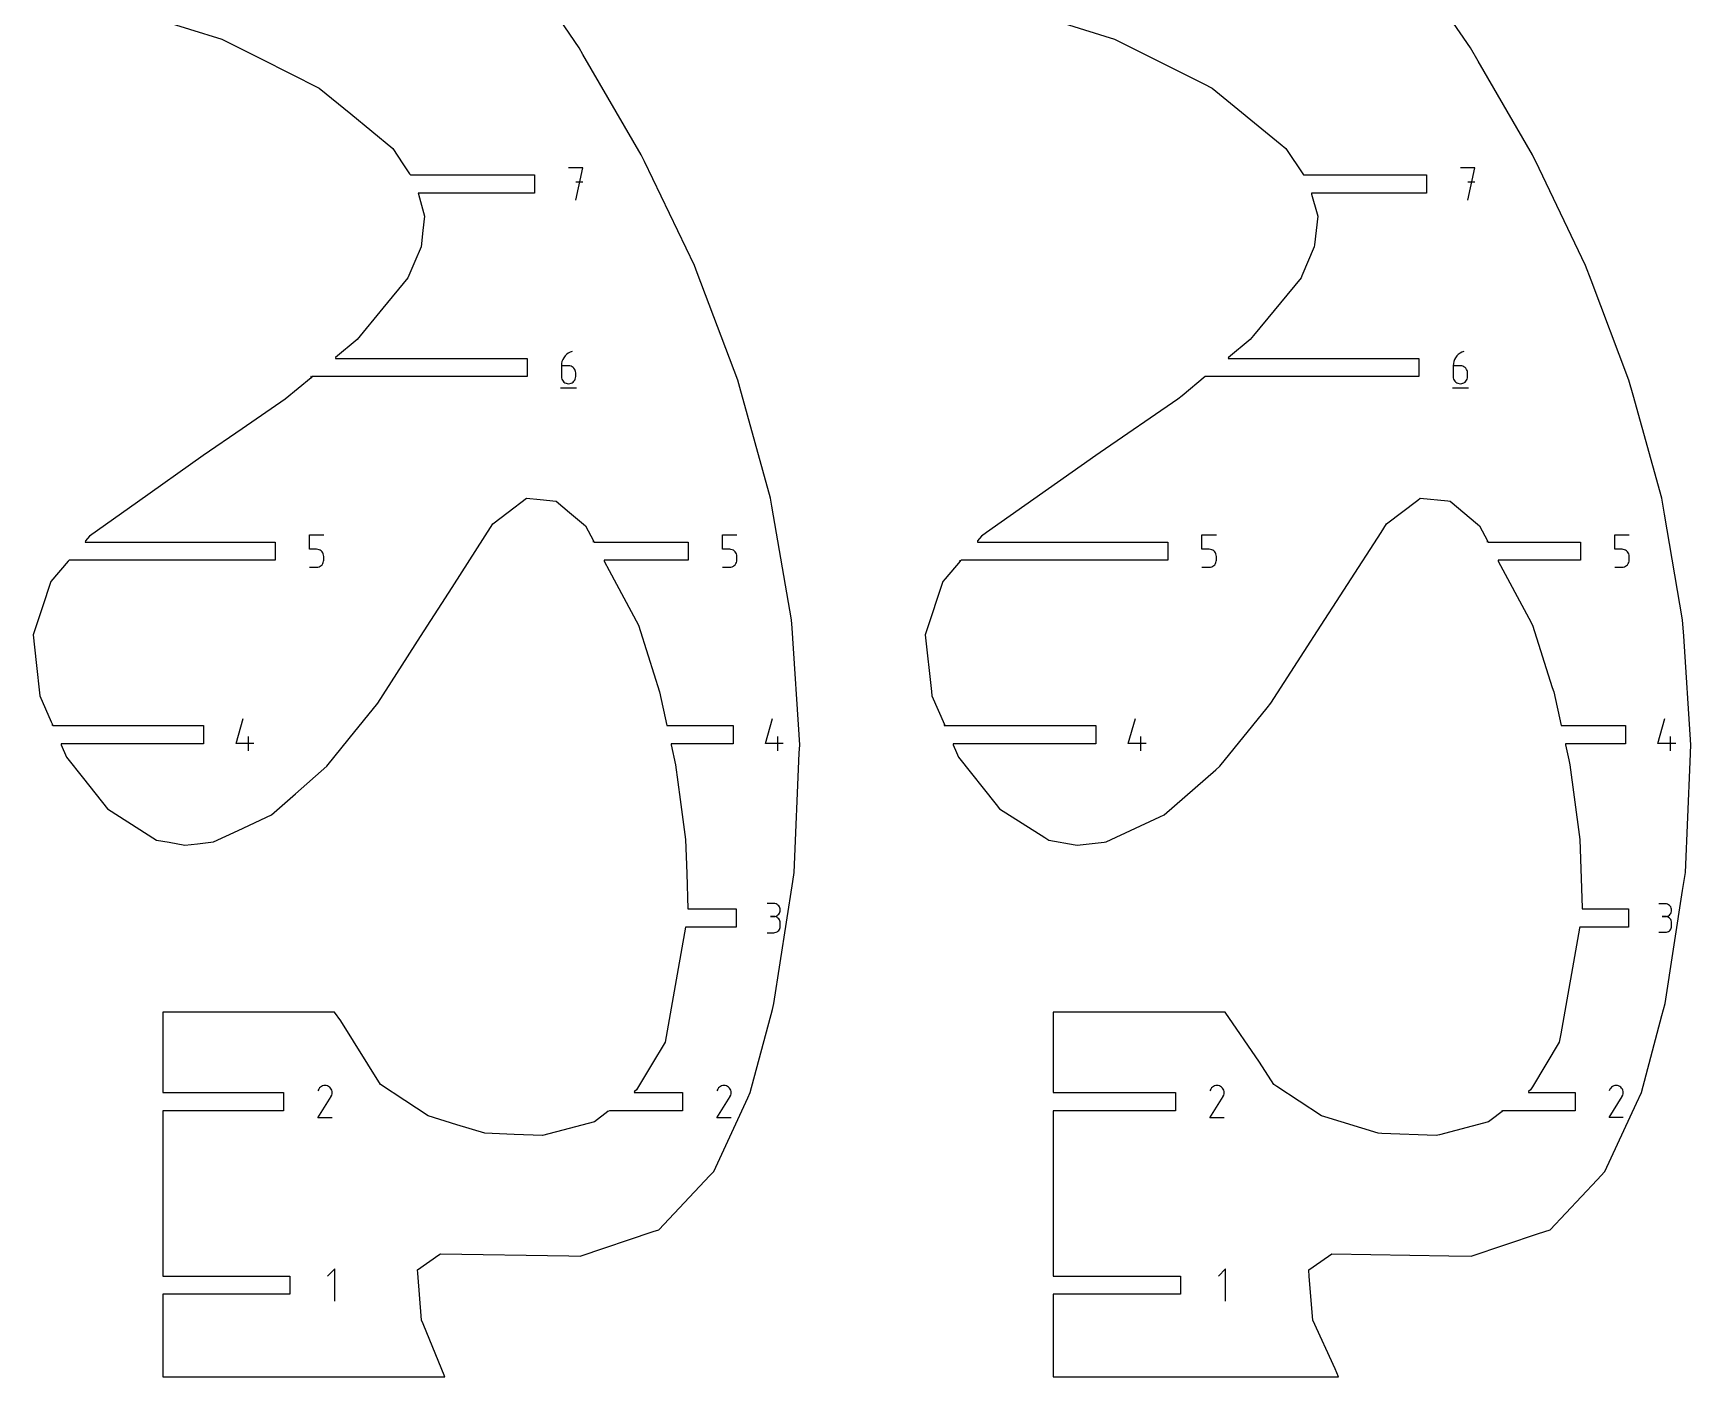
# Model space of a CAD drawing. Extents: x 0 to 800, y 0 to 1200.
# Drawn here: x 190.7 to 395.9, y 456.9 to 623.4 of the extents above; entities that cross this region are included whole.
import ezdxf

# ---------------------------------------------------------------- set-up
doc = ezdxf.new("R2010")
doc.units = 0
doc.header["$MEASUREMENT"] = 0
doc.layers.add('annotation', color=7, linetype='Continuous')
doc.layers.add('boundary', color=7, linetype='Continuous')

msp = doc.modelspace()

# ---------------------------------------------------------------- linework, layer by layer
at = {"layer": 'annotation', "color": 1}
for p, q in [((258.74, 606.66), (256.96, 606.66)), ((257.85, 602.66), (258.74, 606.66)), ((369.19, 606.66), (367.41, 606.66)), ((368.3, 602.66), (369.19, 606.66)), ((258.74, 604.88), (257.85, 604.88)), ((369.19, 604.88), (368.3, 604.88)), ((256.36, 583.16), (256.24, 582.93)), ((256.52, 583.37), (256.36, 583.16)), ((256.7, 583.55), (256.52, 583.37)), ((256.91, 583.71), (256.7, 583.55)), ((257.15, 583.84), (256.91, 583.71)), ((257.4, 583.93), (257.15, 583.84)), ((257.4, 583.93), (257.4, 583.93)), ((366.79, 583.16), (366.67, 582.93)), ((366.95, 583.37), (366.79, 583.16)), ((367.13, 583.55), (366.95, 583.37)), ((367.34, 583.71), (367.13, 583.55)), ((367.58, 583.84), (367.34, 583.71)), ((367.83, 583.93), (367.58, 583.84)), ((367.83, 583.93), (367.83, 583.93)), ((256.09, 582.42), (256.07, 582.15)), ((256.07, 582.15), (256.07, 580.82)), ((256.96, 582.15), (256.07, 582.15)), ((256.14, 582.68), (256.09, 582.42)), ((256.24, 582.93), (256.14, 582.68)), ((257.11, 582.14), (256.96, 582.15)), ((257.27, 582.1), (257.11, 582.14)), ((257.4, 582.03), (257.27, 582.1)), ((257.53, 581.94), (257.4, 582.03)), ((257.63, 581.84), (257.53, 581.94)), ((257.72, 581.71), (257.63, 581.84)), ((257.79, 581.58), (257.72, 581.71)), ((257.83, 581.43), (257.79, 581.58)), ((257.84, 581.27), (257.83, 581.43)), ((257.84, 580.82), (257.84, 581.27)), ((257.84, 581.27), (257.84, 581.27)), ((366.52, 582.42), (366.5, 582.15)), ((366.5, 582.15), (366.5, 580.82)), ((367.39, 582.15), (366.5, 582.15)), ((366.57, 582.68), (366.52, 582.42)), ((366.67, 582.93), (366.57, 582.68)), ((367.55, 582.14), (367.39, 582.15)), ((367.7, 582.1), (367.55, 582.14)), ((367.83, 582.03), (367.7, 582.1)), ((367.96, 581.94), (367.83, 582.03)), ((368.07, 581.84), (367.96, 581.94)), ((368.15, 581.71), (368.07, 581.84)), ((368.22, 581.58), (368.15, 581.71)), ((368.26, 581.43), (368.22, 581.58)), ((368.27, 581.27), (368.26, 581.43)), ((368.27, 580.82), (368.27, 581.27)), ((368.27, 581.27), (368.27, 581.27)), ((255.96, 579.43), (257.96, 579.43)), ((256.07, 580.82), (256.07, 580.82)), ((256.07, 580.82), (256.08, 580.66)), ((256.08, 580.66), (256.12, 580.51)), ((256.12, 580.51), (256.19, 580.38)), ((256.19, 580.38), (256.28, 580.25)), ((256.28, 580.25), (256.38, 580.14)), ((256.38, 580.14), (256.51, 580.06)), ((256.51, 580.06), (256.65, 579.99)), ((256.65, 579.99), (256.8, 579.95)), ((256.8, 579.95), (256.96, 579.93)), ((256.96, 579.93), (257.11, 579.95)), ((256.96, 579.93), (256.96, 579.93)), ((257.11, 579.95), (257.27, 579.99)), ((257.27, 579.99), (257.4, 580.06)), ((257.4, 580.06), (257.53, 580.14)), ((257.53, 580.14), (257.63, 580.25)), ((257.63, 580.25), (257.72, 580.38)), ((257.72, 580.38), (257.79, 580.51)), ((257.79, 580.51), (257.83, 580.66)), ((257.83, 580.66), (257.84, 580.82)), ((366.39, 579.43), (368.39, 579.43)), ((366.5, 580.82), (366.5, 580.82)), ((366.5, 580.82), (366.51, 580.66)), ((366.51, 580.66), (366.55, 580.51)), ((366.55, 580.51), (366.62, 580.38)), ((366.62, 580.38), (366.71, 580.25)), ((366.71, 580.25), (366.81, 580.14)), ((366.81, 580.14), (366.94, 580.06)), ((366.94, 580.06), (367.08, 579.99)), ((367.08, 579.99), (367.23, 579.95)), ((367.23, 579.95), (367.39, 579.93)), ((367.39, 579.93), (367.55, 579.95)), ((367.39, 579.93), (367.39, 579.93)), ((367.55, 579.95), (367.7, 579.99)), ((367.7, 579.99), (367.83, 580.06)), ((367.83, 580.06), (367.96, 580.14)), ((367.96, 580.14), (368.07, 580.25)), ((368.07, 580.25), (368.15, 580.38)), ((368.15, 580.38), (368.22, 580.51)), ((368.22, 580.51), (368.26, 580.66)), ((368.26, 580.66), (368.27, 580.82)), ((224.86, 559.43), (224.86, 561.21)), ((224.86, 561.21), (226.64, 561.21)), ((276.02, 559.43), (276.02, 561.21)), ((276.02, 561.21), (277.8, 561.21)), ((335.39, 559.43), (335.39, 561.21)), ((335.39, 561.21), (337.17, 561.21)), ((386.51, 559.43), (386.51, 561.21)), ((386.51, 561.21), (388.29, 561.21)), ((225.75, 559.43), (224.86, 559.43)), ((225.91, 559.41), (225.75, 559.43)), ((226.06, 559.37), (225.91, 559.41)), ((226.2, 559.31), (226.06, 559.37)), ((226.32, 559.22), (226.2, 559.31)), ((226.43, 559.11), (226.32, 559.22)), ((226.51, 558.99), (226.43, 559.11)), ((226.58, 558.85), (226.51, 558.99)), ((226.62, 558.7), (226.58, 558.85)), ((226.64, 558.54), (226.62, 558.7)), ((226.64, 558.1), (226.64, 558.54)), ((226.64, 558.54), (226.64, 558.54)), ((276.91, 559.43), (276.02, 559.43)), ((277.07, 559.41), (276.91, 559.43)), ((277.22, 559.37), (277.07, 559.41)), ((277.36, 559.31), (277.22, 559.37)), ((277.48, 559.22), (277.36, 559.31)), ((277.59, 559.11), (277.48, 559.22)), ((277.67, 558.99), (277.59, 559.11)), ((277.74, 558.85), (277.67, 558.99)), ((277.78, 558.7), (277.74, 558.85)), ((277.8, 558.54), (277.78, 558.7)), ((277.8, 558.1), (277.8, 558.54)), ((277.8, 558.54), (277.8, 558.54)), ((336.28, 559.43), (335.39, 559.43)), ((336.44, 559.41), (336.28, 559.43)), ((336.59, 559.37), (336.44, 559.41)), ((336.73, 559.31), (336.59, 559.37)), ((336.85, 559.22), (336.73, 559.31)), ((336.96, 559.11), (336.85, 559.22)), ((337.05, 558.99), (336.96, 559.11)), ((337.11, 558.85), (337.05, 558.99)), ((337.15, 558.7), (337.11, 558.85)), ((337.17, 558.54), (337.15, 558.7)), ((337.17, 558.1), (337.17, 558.54)), ((337.17, 558.54), (337.17, 558.54)), ((387.4, 559.43), (386.51, 559.43)), ((387.56, 559.41), (387.4, 559.43)), ((387.71, 559.37), (387.56, 559.41)), ((387.85, 559.31), (387.71, 559.37)), ((387.97, 559.22), (387.85, 559.31)), ((388.08, 559.11), (387.97, 559.22)), ((388.16, 558.99), (388.08, 559.11)), ((388.23, 558.85), (388.16, 558.99)), ((388.27, 558.7), (388.23, 558.85)), ((388.29, 558.54), (388.27, 558.7)), ((388.29, 558.1), (388.29, 558.54)), ((388.29, 558.54), (388.29, 558.54)), ((224.86, 557.21), (225.75, 557.21)), ((225.75, 557.21), (225.91, 557.22)), ((225.75, 557.21), (225.75, 557.21)), ((225.91, 557.22), (226.06, 557.26)), ((226.06, 557.26), (226.2, 557.33)), ((226.2, 557.33), (226.32, 557.42)), ((226.32, 557.42), (226.43, 557.52)), ((226.43, 557.52), (226.51, 557.65)), ((226.51, 557.65), (226.58, 557.79)), ((226.58, 557.79), (226.62, 557.94)), ((226.62, 557.94), (226.64, 558.1)), ((276.02, 557.21), (276.91, 557.21)), ((276.91, 557.21), (277.07, 557.22)), ((276.91, 557.21), (276.91, 557.21)), ((277.07, 557.22), (277.22, 557.26)), ((277.22, 557.26), (277.36, 557.33)), ((277.36, 557.33), (277.48, 557.42)), ((277.48, 557.42), (277.59, 557.52)), ((277.59, 557.52), (277.67, 557.65)), ((277.67, 557.65), (277.74, 557.79)), ((277.74, 557.79), (277.78, 557.94)), ((277.78, 557.94), (277.8, 558.1)), ((335.39, 557.21), (336.28, 557.21)), ((336.28, 557.21), (336.44, 557.22)), ((336.28, 557.21), (336.28, 557.21)), ((336.44, 557.22), (336.59, 557.26)), ((336.59, 557.26), (336.73, 557.33)), ((336.73, 557.33), (336.85, 557.42)), ((336.85, 557.42), (336.96, 557.52)), ((336.96, 557.52), (337.05, 557.65)), ((337.05, 557.65), (337.11, 557.79)), ((337.11, 557.79), (337.15, 557.94)), ((337.15, 557.94), (337.17, 558.1)), ((386.51, 557.21), (387.4, 557.21)), ((387.4, 557.21), (387.56, 557.22)), ((387.4, 557.21), (387.4, 557.21)), ((387.56, 557.22), (387.71, 557.26)), ((387.71, 557.26), (387.85, 557.33)), ((387.85, 557.33), (387.97, 557.42)), ((387.97, 557.42), (388.08, 557.52)), ((388.08, 557.52), (388.16, 557.65)), ((388.16, 557.65), (388.23, 557.79)), ((388.23, 557.79), (388.27, 557.94)), ((388.27, 557.94), (388.29, 558.1)), ((215.78, 535.37), (216.66, 538.48)), ((281.33, 535.37), (282.22, 538.48)), ((326.26, 535.37), (327.14, 538.48)), ((391.84, 535.37), (392.72, 538.48)), ((217.33, 534.48), (217.33, 536.26)), ((282.89, 534.48), (282.89, 536.26)), ((327.81, 534.48), (327.81, 536.26)), ((393.39, 534.48), (393.39, 536.26)), ((218, 535.37), (215.78, 535.37)), ((283.55, 535.37), (281.33, 535.37)), ((328.48, 535.37), (326.26, 535.37)), ((394.06, 535.37), (391.84, 535.37)), ((282.37, 515.56), (281.56, 515.56)), ((282.51, 515.55), (282.37, 515.56)), ((282.65, 515.51), (282.51, 515.55)), ((282.77, 515.45), (282.65, 515.51)), ((282.89, 515.37), (282.77, 515.45)), ((282.98, 515.28), (282.89, 515.37)), ((283.06, 515.16), (282.98, 515.28)), ((392.76, 515.51), (391.97, 515.51)), ((392.9, 515.5), (392.76, 515.51)), ((393.03, 515.47), (392.9, 515.5)), ((393.15, 515.41), (393.03, 515.47)), ((393.26, 515.33), (393.15, 515.41)), ((393.36, 515.24), (393.26, 515.33)), ((393.43, 515.13), (393.36, 515.24)), ((282.37, 513.95), (281.96, 513.95)), ((281.96, 513.95), (282.37, 513.95)), ((282.37, 513.95), (282.51, 513.96)), ((282.51, 513.94), (282.37, 513.95)), ((282.37, 513.95), (282.37, 513.95)), ((282.51, 513.96), (282.65, 514)), ((282.65, 513.9), (282.51, 513.94)), ((282.65, 514), (282.77, 514.06)), ((282.77, 513.84), (282.65, 513.9)), ((282.77, 514.06), (282.89, 514.14)), ((282.89, 513.76), (282.77, 513.84)), ((282.89, 514.14), (282.98, 514.24)), ((282.98, 513.66), (282.89, 513.76)), ((282.98, 514.24), (283.06, 514.35)), ((283.06, 513.55), (282.98, 513.66)), ((283.12, 515.04), (283.06, 515.16)), ((283.06, 514.35), (283.12, 514.48)), ((283.12, 513.43), (283.06, 513.55)), ((283.16, 514.9), (283.12, 515.04)), ((283.12, 514.48), (283.16, 514.61)), ((283.16, 513.29), (283.12, 513.43)), ((283.17, 514.76), (283.16, 514.9)), ((283.16, 514.61), (283.17, 514.76)), ((283.17, 513.15), (283.16, 513.29)), ((283.17, 514.76), (283.17, 514.76)), ((392.76, 513.95), (392.36, 513.95)), ((392.36, 513.95), (392.76, 513.95)), ((392.76, 513.95), (392.9, 513.96)), ((392.9, 513.93), (392.76, 513.95)), ((392.76, 513.95), (392.76, 513.95)), ((392.9, 513.96), (393.03, 514)), ((393.03, 513.9), (392.9, 513.93)), ((393.03, 514), (393.15, 514.05)), ((393.15, 513.84), (393.03, 513.9)), ((393.15, 514.05), (393.26, 514.13)), ((393.26, 513.76), (393.15, 513.84)), ((393.26, 514.13), (393.36, 514.23)), ((393.36, 513.67), (393.26, 513.76)), ((393.36, 514.23), (393.43, 514.34)), ((393.43, 513.56), (393.36, 513.67)), ((393.49, 515), (393.43, 515.13)), ((393.43, 514.34), (393.49, 514.46)), ((393.49, 513.44), (393.43, 513.56)), ((393.53, 514.87), (393.49, 515)), ((393.49, 514.46), (393.53, 514.59)), ((393.53, 513.3), (393.49, 513.44)), ((393.54, 514.73), (393.53, 514.87)), ((393.53, 514.59), (393.54, 514.73)), ((393.54, 513.16), (393.53, 513.3)), ((393.54, 514.73), (393.54, 514.73)), ((393.54, 512.77), (393.54, 513.16)), ((393.54, 513.16), (393.54, 513.16)), ((281.56, 511.94), (282.37, 511.94)), ((282.37, 511.94), (282.51, 511.95)), ((282.37, 511.94), (282.37, 511.94)), ((282.51, 511.95), (282.65, 511.99)), ((282.65, 511.99), (282.77, 512.05)), ((282.77, 512.05), (282.89, 512.13)), ((282.89, 512.13), (282.98, 512.22)), ((282.98, 512.22), (283.06, 512.34)), ((283.06, 512.34), (283.12, 512.46)), ((283.12, 512.46), (283.16, 512.6)), ((283.16, 512.6), (283.17, 512.74)), ((283.17, 512.74), (283.17, 513.15)), ((283.17, 513.15), (283.17, 513.15)), ((391.97, 511.99), (392.76, 511.99)), ((392.76, 511.99), (392.9, 512)), ((392.76, 511.99), (392.76, 511.99)), ((392.9, 512), (393.03, 512.04)), ((393.03, 512.04), (393.15, 512.09)), ((393.15, 512.09), (393.26, 512.17)), ((393.26, 512.17), (393.36, 512.27)), ((393.36, 512.27), (393.43, 512.37)), ((393.43, 512.37), (393.49, 512.5)), ((393.49, 512.5), (393.53, 512.63)), ((393.53, 512.63), (393.54, 512.77)), ((226.13, 492.71), (226.04, 492.58)), ((226.24, 492.82), (226.13, 492.71)), ((226.37, 492.91), (226.24, 492.82)), ((226.5, 492.97), (226.37, 492.91)), ((226.65, 493.01), (226.5, 492.97)), ((226.8, 493.03), (226.65, 493.01)), ((226.96, 493.01), (226.8, 493.03)), ((227.11, 492.97), (226.96, 493.01)), ((227.25, 492.91), (227.11, 492.97)), ((227.38, 492.81), (227.25, 492.91)), ((227.25, 492.91), (227.25, 492.91)), ((227.49, 492.7), (227.38, 492.81)), ((227.58, 492.58), (227.49, 492.7)), ((275.53, 492.71), (275.44, 492.58)), ((275.64, 492.82), (275.53, 492.71)), ((275.77, 492.91), (275.64, 492.82)), ((275.9, 492.97), (275.77, 492.91)), ((276.05, 493.01), (275.9, 492.97)), ((276.2, 493.03), (276.05, 493.01)), ((276.35, 493.01), (276.2, 493.03)), ((276.5, 492.97), (276.35, 493.01)), ((276.65, 492.91), (276.5, 492.97)), ((276.78, 492.81), (276.65, 492.91)), ((276.65, 492.91), (276.65, 492.91)), ((276.89, 492.7), (276.78, 492.81)), ((276.98, 492.58), (276.89, 492.7)), ((336.57, 492.71), (336.47, 492.58)), ((336.68, 492.82), (336.57, 492.71)), ((336.8, 492.91), (336.68, 492.82)), ((336.94, 492.97), (336.8, 492.91)), ((337.09, 493.01), (336.94, 492.97)), ((337.24, 493.03), (337.09, 493.01)), ((337.39, 493.01), (337.24, 493.03)), ((337.54, 492.97), (337.39, 493.01)), ((337.69, 492.91), (337.54, 492.97)), ((337.82, 492.81), (337.69, 492.91)), ((337.69, 492.91), (337.69, 492.91)), ((337.93, 492.7), (337.82, 492.81)), ((338.01, 492.58), (337.93, 492.7)), ((386, 492.7), (385.91, 492.57)), ((386.11, 492.81), (386, 492.7)), ((386.23, 492.9), (386.11, 492.81)), ((386.37, 492.96), (386.23, 492.9)), ((386.52, 493), (386.37, 492.96)), ((386.67, 493.01), (386.52, 493)), ((386.82, 493), (386.67, 493.01)), ((386.97, 492.96), (386.82, 493)), ((387.11, 492.9), (386.97, 492.96)), ((387.24, 492.8), (387.11, 492.9)), ((387.11, 492.9), (387.11, 492.9)), ((387.35, 492.69), (387.24, 492.8)), ((387.44, 492.57), (387.35, 492.69)), ((226.04, 492.58), (225.92, 492.36)), ((225.92, 489.03), (227.56, 491.67)), ((227.56, 491.67), (227.57, 491.68)), ((227.56, 491.67), (227.56, 491.67)), ((227.56, 491.67), (227.56, 491.67)), ((227.56, 491.67), (227.56, 491.67)), ((227.57, 491.68), (227.57, 491.69)), ((227.57, 491.69), (227.57, 491.69)), ((227.57, 491.69), (227.58, 491.69)), ((227.57, 491.68), (227.57, 491.68)), ((227.57, 491.68), (227.57, 491.68)), ((227.57, 491.68), (227.57, 491.68)), ((227.64, 492.44), (227.58, 492.58)), ((227.58, 491.69), (227.64, 491.84)), ((227.58, 491.69), (227.58, 491.69)), ((227.68, 492.29), (227.64, 492.44)), ((227.64, 491.84), (227.68, 491.99)), ((227.69, 492.14), (227.68, 492.29)), ((227.68, 491.99), (227.69, 492.14)), ((275.44, 492.58), (275.32, 492.36)), ((275.32, 489.03), (276.96, 491.67)), ((276.96, 491.67), (276.96, 491.68)), ((276.96, 491.68), (276.97, 491.68)), ((276.96, 491.67), (276.96, 491.67)), ((276.96, 491.67), (276.96, 491.67)), ((276.96, 491.67), (276.96, 491.67)), ((276.97, 491.69), (277.04, 491.84)), ((276.97, 491.68), (276.97, 491.69)), ((276.97, 491.69), (276.97, 491.69)), ((276.97, 491.69), (276.97, 491.69)), ((276.97, 491.69), (276.97, 491.69)), ((276.97, 491.68), (276.97, 491.68)), ((276.97, 491.68), (276.97, 491.68)), ((277.04, 492.44), (276.98, 492.58)), ((277.08, 492.29), (277.04, 492.44)), ((277.04, 491.84), (277.08, 491.99)), ((277.09, 492.14), (277.08, 492.29)), ((277.08, 491.99), (277.09, 492.14)), ((336.35, 489.03), (338, 491.67)), ((336.47, 492.58), (336.36, 492.36)), ((338, 491.67), (338, 491.68)), ((338, 491.68), (338, 491.68)), ((338, 491.68), (338, 491.68)), ((338, 491.68), (338.01, 491.68)), ((338, 491.67), (338, 491.67)), ((338, 491.67), (338, 491.67)), ((338, 491.67), (338, 491.67)), ((338.08, 492.44), (338.01, 492.58)), ((338.01, 491.69), (338.08, 491.84)), ((338.01, 491.68), (338.01, 491.69)), ((338.01, 491.69), (338.01, 491.69)), ((338.01, 491.69), (338.01, 491.69)), ((338.01, 491.69), (338.01, 491.69)), ((338.12, 492.29), (338.08, 492.44)), ((338.08, 491.84), (338.12, 491.99)), ((338.13, 492.14), (338.12, 492.29)), ((338.12, 491.99), (338.13, 492.14)), ((385.91, 492.57), (385.79, 492.35)), ((385.79, 489.04), (387.42, 491.66)), ((387.42, 491.66), (387.42, 491.67)), ((387.42, 491.67), (387.42, 491.67)), ((387.42, 491.67), (387.42, 491.67)), ((387.42, 491.67), (387.43, 491.67)), ((387.42, 491.66), (387.42, 491.66)), ((387.43, 491.69), (387.5, 491.83)), ((387.43, 491.68), (387.43, 491.69)), ((387.43, 491.69), (387.43, 491.69)), ((387.43, 491.67), (387.43, 491.68)), ((387.43, 491.68), (387.43, 491.68)), ((387.43, 491.68), (387.43, 491.68)), ((387.43, 491.68), (387.43, 491.68)), ((387.5, 492.43), (387.44, 492.57)), ((387.54, 492.28), (387.5, 492.43)), ((387.5, 491.83), (387.54, 491.98)), ((387.55, 492.13), (387.54, 492.28)), ((387.54, 491.98), (387.55, 492.13)), ((227.69, 489.03), (225.92, 489.03)), ((277.09, 489.03), (275.32, 489.03)), ((338.13, 489.03), (336.35, 489.03)), ((387.55, 489.04), (385.79, 489.04)), ((228, 470.3), (227.12, 469.41)), ((228, 466.3), (228, 470.3)), ((338.31, 470.3), (337.42, 469.41)), ((338.31, 466.3), (338.31, 470.3))]:
    msp.add_line(p, q, dxfattribs=at)
at = {"layer": 'boundary', "color": 5}
for p, q in [((258.27, 621.52), (250.15, 633.46)), ((368.62, 621.52), (361.04, 632.68)), ((313.17, 626.14), (323.34, 622.98)), ((206.03, 625.1), (214.03, 622.6)), ((214.03, 622.6), (218.9, 620.16)), ((323.34, 622.98), (324.55, 622.6)), ((324.55, 622.6), (335.63, 617.07)), ((218.9, 620.16), (226.09, 616.55)), ((258.74, 620.71), (258.27, 621.52)), ((265.95, 608.3), (258.74, 620.71)), ((369.57, 619.88), (368.62, 621.52)), ((376.3, 608.3), (369.57, 619.88)), ((226.09, 616.55), (229.99, 613.34)), ((335.63, 617.07), (336.66, 616.55)), ((336.66, 616.55), (345.08, 609.63)), ((229.99, 613.34), (235.19, 609.05)), ((345.08, 609.63), (345.79, 609.05)), ((235.19, 609.05), (236.44, 607.17)), ((266.36, 607.44), (265.95, 608.3)), ((345.79, 609.05), (347.97, 605.79)), ((377.12, 606.57), (376.3, 608.3)), ((236.44, 607.17), (237.28, 605.91)), ((237.28, 605.91), (237.37, 605.79)), ((237.37, 605.79), (252.72, 605.79)), ((252.72, 605.79), (252.72, 603.54)), ((272.54, 594.58), (266.36, 607.44)), ((347.97, 605.79), (363.18, 605.79)), ((363.18, 605.79), (363.18, 603.54)), ((382.88, 594.58), (377.12, 606.57)), ((252.72, 603.54), (238.34, 603.54)), ((238.34, 603.54), (238.36, 603.41)), ((363.18, 603.54), (348.95, 603.54)), ((348.95, 603.54), (348.97, 603.41)), ((238.36, 603.41), (238.48, 602.97)), ((238.48, 602.97), (239.11, 600.68)), ((348.97, 603.41), (349.64, 600.97)), ((239.11, 600.68), (238.91, 598.9)), ((349.72, 600.68), (349.33, 597.13)), ((349.64, 600.97), (349.72, 600.68)), ((238.91, 598.9), (238.69, 596.88)), ((238.69, 596.88), (237.91, 595.07)), ((349.3, 596.88), (347.76, 593.3)), ((349.33, 597.13), (349.3, 596.88)), ((237.91, 595.07), (237.04, 593.05)), ((272.88, 593.68), (272.54, 594.58)), ((277.92, 580.39), (272.88, 593.68)), ((347.76, 593.3), (347.65, 593.05)), ((383.57, 592.77), (382.88, 594.58)), ((237.04, 593.05), (233.97, 589.3)), ((347.65, 593.05), (341.76, 585.89)), ((388.26, 580.39), (383.57, 592.77)), ((233.97, 589.3), (230.79, 585.42)), ((230.79, 585.42), (228.09, 583.18)), ((341.37, 585.42), (338.66, 583.18)), ((341.76, 585.89), (341.37, 585.42)), ((228.09, 583.18), (228.08, 583.06)), ((228.08, 583.06), (251.83, 583.06)), ((251.83, 583.06), (251.83, 580.81)), ((338.66, 583.18), (338.65, 583.06)), ((338.65, 583.06), (362.26, 583.06)), ((362.26, 583.06), (362.26, 580.81)), ((225.07, 580.68), (221.85, 578.02)), ((225.07, 580.81), (225.06, 580.81)), ((225.06, 580.81), (225.07, 580.68)), ((225.22, 580.81), (225.07, 580.68)), ((225.07, 580.68), (225.07, 580.81)), ((251.83, 580.81), (225.22, 580.81)), ((278.18, 579.45), (277.92, 580.39)), ((281.97, 565.76), (278.18, 579.45)), ((335.79, 580.81), (332.92, 578.44)), ((362.26, 580.81), (335.79, 580.81)), ((388.79, 578.5), (388.26, 580.39)), ((221.85, 578.02), (216.55, 574.36)), ((332.4, 578.02), (322.79, 571.42)), ((332.92, 578.44), (332.4, 578.02)), ((392.31, 565.76), (388.79, 578.5)), ((216.55, 574.36), (211.73, 571.05)), ((211.73, 571.05), (203.59, 565.27)), ((322.24, 571.05), (308.72, 561.49)), ((322.79, 571.42), (322.24, 571.05)), ((203.59, 565.27), (197.64, 561.04)), ((249.48, 564.01), (251.75, 565.75)), ((251.75, 565.75), (253.43, 565.59)), ((253.43, 565.59), (255.43, 565.39)), ((255.43, 565.39), (257.09, 563.99)), ((282.14, 564.77), (281.97, 565.76)), ((284.56, 550.7), (282.14, 564.77)), ((358.23, 562.57), (362.11, 565.53)), ((362.11, 565.53), (362.41, 565.75)), ((362.41, 565.75), (365.85, 565.42)), ((365.85, 565.42), (366.11, 565.39)), ((366.11, 565.39), (369.5, 562.54)), ((392.65, 563.79), (392.31, 565.76)), ((242.53, 554.7), (247.59, 562.57)), ((247.59, 562.57), (249.48, 564.01)), ((257.09, 563.99), (259.07, 562.32)), ((357.56, 561.52), (358.23, 562.57)), ((369.5, 562.54), (369.75, 562.32)), ((394.9, 550.7), (392.65, 563.79)), ((197.13, 560.46), (197.12, 560.33)), ((197.64, 561.04), (197.13, 560.46)), ((259.07, 562.32), (260.06, 560.46)), ((260.06, 560.46), (260.04, 560.33)), ((260.06, 560.33), (260.06, 560.46)), ((260.06, 560.46), (260.12, 560.33)), ((307.6, 560.46), (307.58, 560.33)), ((308.1, 561.04), (307.6, 560.46)), ((308.72, 561.49), (308.1, 561.04)), ((349.24, 548.64), (357.56, 561.52)), ((369.75, 562.32), (370.75, 560.46)), ((370.75, 560.46), (370.73, 560.33)), ((370.75, 560.33), (370.75, 560.46)), ((370.75, 560.46), (370.81, 560.33)), ((197.12, 560.33), (220.62, 560.33)), ((220.62, 560.33), (220.62, 558.08)), ((260.04, 560.33), (260.06, 560.33)), ((260.12, 560.33), (271.78, 560.33)), ((271.78, 560.33), (271.78, 558.08)), ((307.58, 560.33), (331.15, 560.33)), ((331.15, 560.33), (331.15, 558.08)), ((370.73, 560.33), (370.75, 560.33)), ((370.81, 560.33), (382.27, 560.33)), ((382.27, 560.33), (382.27, 558.08)), ((195, 557.96), (192.86, 555.44)), ((195.11, 558.08), (195, 557.96)), ((220.62, 558.08), (195.11, 558.08)), ((271.78, 558.08), (261.37, 558.08)), ((261.37, 558.08), (261.38, 557.96)), ((261.38, 557.96), (262, 556.8)), ((262, 556.8), (265.6, 550.02)), ((305.46, 557.96), (303.57, 555.75)), ((305.46, 558.08), (305.44, 558.08)), ((305.44, 558.08), (305.46, 557.96)), ((305.56, 558.08), (305.46, 557.96)), ((305.46, 557.96), (305.46, 558.08)), ((331.15, 558.08), (305.56, 558.08)), ((382.27, 558.08), (372.07, 558.08)), ((372.07, 558.08), (372.08, 557.96)), ((372.08, 557.96), (375.84, 550.9)), ((192.86, 555.44), (191.77, 552.16)), ((238.62, 548.64), (242.53, 554.7)), ((303.31, 555.44), (301.23, 549.22)), ((303.57, 555.75), (303.31, 555.44)), ((191.77, 552.16), (190.66, 548.82)), ((284.63, 549.67), (284.56, 550.7)), ((375.84, 550.9), (376.31, 550.02)), ((395.04, 548.65), (394.9, 550.7)), ((190.66, 548.82), (191.05, 545.39)), ((235.68, 544.05), (238.62, 548.64)), ((265.6, 550.02), (266.81, 546.22)), ((285.58, 535.23), (284.63, 549.67)), ((301.23, 549.22), (301.1, 548.82)), ((301.1, 548.82), (301.89, 541.82)), ((348.85, 548.04), (349.24, 548.64)), ((376.31, 550.02), (378.76, 542.33)), ((395.92, 535.23), (395.04, 548.65)), ((266.81, 546.22), (268.22, 541.76)), ((343.91, 540.36), (348.85, 548.04)), ((191.05, 545.39), (191.5, 541.29)), ((233.32, 540.36), (235.68, 544.05)), ((378.76, 542.33), (378.94, 541.76)), ((191.5, 541.29), (192.91, 538.04)), ((229.8, 536), (233.32, 540.36)), ((268.22, 541.76), (269.14, 537.6)), ((301.89, 541.82), (301.95, 541.29)), ((301.95, 541.29), (303.5, 537.73)), ((343.44, 539.78), (343.91, 540.36)), ((378.94, 541.76), (379.86, 537.6)), ((192.91, 538.04), (193.05, 537.73)), ((337.61, 532.58), (343.44, 539.78)), ((193.05, 537.73), (193.04, 537.6)), ((193.04, 537.6), (193.05, 537.6)), ((193.05, 537.6), (193.05, 537.73)), ((193.05, 537.73), (193.1, 537.6)), ((193.1, 537.6), (211.76, 537.6)), ((211.76, 537.6), (211.76, 535.35)), ((227.04, 532.58), (229.8, 536)), ((269.14, 537.6), (277.32, 537.6)), ((277.32, 537.6), (277.32, 535.35)), ((303.5, 537.73), (303.48, 537.6)), ((303.48, 537.6), (303.5, 537.6)), ((303.5, 537.6), (303.5, 537.73)), ((303.5, 537.73), (303.55, 537.6)), ((303.55, 537.6), (322.24, 537.6)), ((322.24, 537.6), (322.24, 535.35)), ((379.86, 537.6), (387.82, 537.6)), ((387.82, 537.6), (387.82, 535.35)), ((211.76, 535.35), (194.12, 535.35)), ((194.12, 535.35), (194.13, 535.23)), ((194.13, 535.23), (194.8, 533.68)), ((194.8, 533.68), (196.9, 531.02)), ((277.32, 535.35), (269.65, 535.35)), ((269.65, 535.35), (269.67, 535.23)), ((269.67, 535.23), (270.21, 532.75)), ((284.89, 519.39), (285.53, 534.17)), ((285.53, 534.17), (285.58, 535.23)), ((322.24, 535.35), (304.57, 535.35)), ((304.57, 535.35), (304.58, 535.23)), ((304.58, 535.23), (305, 534.27)), ((305, 534.27), (305.26, 533.68)), ((305.26, 533.68), (309.91, 527.81)), ((387.82, 535.35), (380.38, 535.35)), ((380.38, 535.35), (380.39, 535.23)), ((380.39, 535.23), (380.8, 533.37)), ((395.83, 533.11), (395.92, 535.23)), ((223.14, 529.16), (227.04, 532.58)), ((270.21, 532.75), (270.78, 528.45)), ((330.71, 526.54), (337.09, 532.12)), ((337.09, 532.12), (337.61, 532.58)), ((380.8, 533.37), (380.94, 532.75)), ((380.94, 532.75), (382.09, 524.11)), ((395.24, 519.39), (395.83, 533.11)), ((196.9, 531.02), (199.85, 527.29)), ((220.16, 526.54), (223.14, 529.16)), ((270.78, 528.45), (271.44, 523.48)), ((309.91, 527.81), (310.32, 527.29)), ((199.85, 527.29), (202.39, 525.68)), ((202.39, 525.68), (205.93, 523.42)), ((216.06, 524.61), (220.16, 526.54)), ((310.32, 527.29), (315.93, 523.73)), ((323.53, 523.18), (330.15, 526.28)), ((330.15, 526.28), (330.71, 526.54)), ((205.93, 523.42), (207.49, 523.14)), ((213.01, 523.18), (216.06, 524.61)), ((271.44, 523.48), (271.59, 519.26)), ((315.93, 523.73), (316.43, 523.42)), ((316.43, 523.42), (319.69, 522.84)), ((382.09, 524.11), (382.17, 523.48)), ((382.17, 523.48), (382.47, 515.04)), ((207.49, 523.14), (209.45, 522.79)), ((209.45, 522.79), (211.03, 522.96)), ((211.03, 522.96), (213.01, 523.18)), ((319.69, 522.84), (319.95, 522.79)), ((319.95, 522.79), (323.27, 523.15)), ((323.27, 523.15), (323.53, 523.18)), ((284.72, 518.28), (284.89, 519.39)), ((394.9, 517.18), (395.24, 519.39)), ((271.59, 519.26), (271.74, 514.88)), ((282.39, 503.18), (284.72, 518.28)), ((392.73, 503.18), (394.9, 517.18)), ((271.74, 514.88), (277.71, 514.88)), ((277.71, 514.88), (277.71, 512.63)), ((382.47, 515.04), (382.48, 514.88)), ((382.48, 514.88), (388.22, 514.88)), ((388.22, 514.88), (388.22, 512.63)), ((271.44, 512.63), (270.41, 506.82)), ((277.71, 512.63), (271.44, 512.63)), ((382.15, 512.5), (379.81, 499.42)), ((382.17, 512.63), (382.15, 512.5)), ((388.22, 512.63), (382.17, 512.63)), ((270.41, 506.82), (268.91, 498.37)), ((282.19, 502.43), (282.39, 503.18)), ((392.33, 501.68), (392.73, 503.18)), ((211.93, 502.1), (206.72, 502.1)), ((206.72, 502.1), (206.72, 492.15)), ((217.45, 502.1), (211.93, 502.1)), ((226.38, 502.1), (217.45, 502.1)), ((227.99, 502.1), (226.38, 502.1)), ((228.76, 501.01), (227.99, 502.1)), ((233.68, 493.14), (228.76, 501.01)), ((279.46, 492.17), (282.19, 502.43)), ((327.1, 502.1), (316.95, 502.1)), ((316.95, 502.1), (316.95, 494.08)), ((327.99, 502.1), (327.1, 502.1)), ((328.35, 502.1), (327.99, 502.1)), ((330.62, 502.1), (328.35, 502.1)), ((336.61, 502.1), (330.62, 502.1)), ((338.28, 502.1), (336.61, 502.1)), ((342.51, 495.92), (338.28, 502.1)), ((389.81, 492.17), (392.33, 501.68)), ((379.81, 499.42), (379.63, 498.37)), ((268.91, 498.37), (267.22, 495.56)), ((379.63, 498.37), (376.3, 492.85)), ((267.22, 495.56), (265.36, 492.47)), ((344.28, 493.14), (342.51, 495.92)), ((236.69, 491.16), (233.68, 493.14)), ((316.95, 494.08), (316.95, 492.28)), ((344.64, 492.9), (344.28, 493.14)), ((350.19, 489.25), (344.64, 492.9)), ((376.3, 492.85), (376.07, 492.47)), ((206.72, 492.15), (221.68, 492.15)), ((221.68, 492.15), (221.68, 489.9)), ((239.58, 489.25), (236.69, 491.16)), ((265.11, 492.28), (265.1, 492.15)), ((265.1, 492.15), (271.08, 492.15)), ((265.36, 492.47), (265.11, 492.28)), ((271.08, 492.15), (271.08, 489.9)), ((274.95, 482.38), (279.15, 491.49)), ((279.15, 491.49), (279.46, 492.17)), ((316.95, 492.28), (316.95, 492.15)), ((316.95, 492.15), (332.12, 492.15)), ((332.12, 492.15), (332.12, 489.9)), ((375.82, 492.28), (375.81, 492.15)), ((375.81, 492.15), (381.58, 492.15)), ((376.07, 492.47), (375.82, 492.28)), ((381.58, 492.15), (381.58, 489.9)), ((385.29, 482.38), (389.18, 490.82)), ((389.18, 490.82), (389.81, 492.17)), ((221.68, 489.9), (206.72, 489.9)), ((206.72, 489.9), (206.72, 487.05)), ((243.13, 488.16), (239.58, 489.25)), ((261.84, 489.78), (260.17, 488.5)), ((261.84, 489.9), (261.83, 489.9)), ((261.83, 489.9), (261.84, 489.78)), ((262.01, 489.9), (261.84, 489.78)), ((261.84, 489.78), (261.84, 489.9)), ((271.08, 489.9), (262.01, 489.9)), ((332.12, 489.9), (316.95, 489.9)), ((316.95, 489.9), (316.95, 487.05)), ((350.62, 489.12), (350.19, 489.25)), ((357.21, 487.1), (350.62, 489.12)), ((371.19, 488.75), (370.86, 488.5)), ((372.54, 489.78), (371.19, 488.75)), ((372.54, 489.9), (372.53, 489.9)), ((372.53, 489.9), (372.54, 489.78)), ((372.7, 489.9), (372.54, 489.78)), ((372.54, 489.78), (372.54, 489.9)), ((381.58, 489.9), (372.7, 489.9)), ((206.72, 487.05), (206.72, 476.04)), ((246.57, 487.1), (243.13, 488.16)), ((250.22, 486.95), (246.57, 487.1)), ((253.74, 486.81), (250.22, 486.95)), ((257.05, 487.68), (253.74, 486.81)), ((260.17, 488.5), (257.05, 487.68)), ((316.95, 487.05), (316.95, 480.01)), ((357.65, 487.08), (357.21, 487.1)), ((364.4, 486.81), (357.65, 487.08)), ((364.81, 486.91), (364.4, 486.81)), ((370.86, 488.5), (364.81, 486.91)), ((274.46, 481.86), (274.95, 482.38)), ((384.33, 481.35), (385.29, 482.38)), ((268.15, 475.16), (274.46, 481.86)), ((378.5, 475.16), (384.33, 481.35)), ((316.95, 480.01), (316.95, 471.99)), ((206.72, 476.04), (206.72, 471.99)), ((258.39, 471.89), (267.43, 474.92)), ((267.43, 474.92), (268.15, 475.16)), ((368.74, 471.89), (377.07, 474.68)), ((377.07, 474.68), (378.5, 475.16)), ((240.9, 472.04), (241.09, 472.18)), ((241.09, 472.18), (256.97, 471.92)), ((351.06, 471.9), (351.45, 472.18)), ((351.45, 472.18), (365.95, 471.94)), ((206.72, 471.99), (206.72, 469.42)), ((238.25, 470.18), (240.9, 472.04)), ((238.29, 469.77), (238.25, 470.18)), ((256.97, 471.92), (258.39, 471.89)), ((316.95, 471.99), (316.95, 469.42)), ((348.61, 470.18), (351.06, 471.9)), ((348.67, 469.35), (348.61, 470.18)), ((365.95, 471.94), (368.74, 471.89)), ((206.72, 469.42), (222.44, 469.42)), ((222.44, 469.42), (222.44, 467.17)), ((238.75, 463.94), (238.29, 469.77)), ((316.95, 469.42), (332.74, 469.42)), ((332.74, 469.42), (332.74, 467.17)), ((349.11, 463.94), (348.67, 469.35)), ((222.44, 467.17), (206.72, 467.17)), ((206.72, 467.17), (206.72, 460.99)), ((332.74, 467.17), (316.95, 467.17)), ((316.95, 467.17), (316.95, 463.97)), ((238.96, 463.49), (238.75, 463.94)), ((316.95, 463.97), (316.95, 456.93)), ((351.88, 457.91), (349.11, 463.94)), ((241.65, 456.93), (238.96, 463.49)), ((206.72, 460.99), (206.72, 456.93)), ((352.28, 456.93), (351.88, 457.91)), ((206.72, 456.93), (214.55, 456.93)), ((214.55, 456.93), (224.37, 456.93)), ((224.37, 456.93), (232.34, 456.93)), ((232.34, 456.93), (241.65, 456.93)), ((316.95, 456.93), (333.24, 456.93)), ((333.24, 456.93), (334.93, 456.93)), ((334.93, 456.93), (350.76, 456.93)), ((350.76, 456.93), (352.28, 456.93))]:
    msp.add_line(p, q, dxfattribs=at)

doc.saveas('drawing.dxf')
